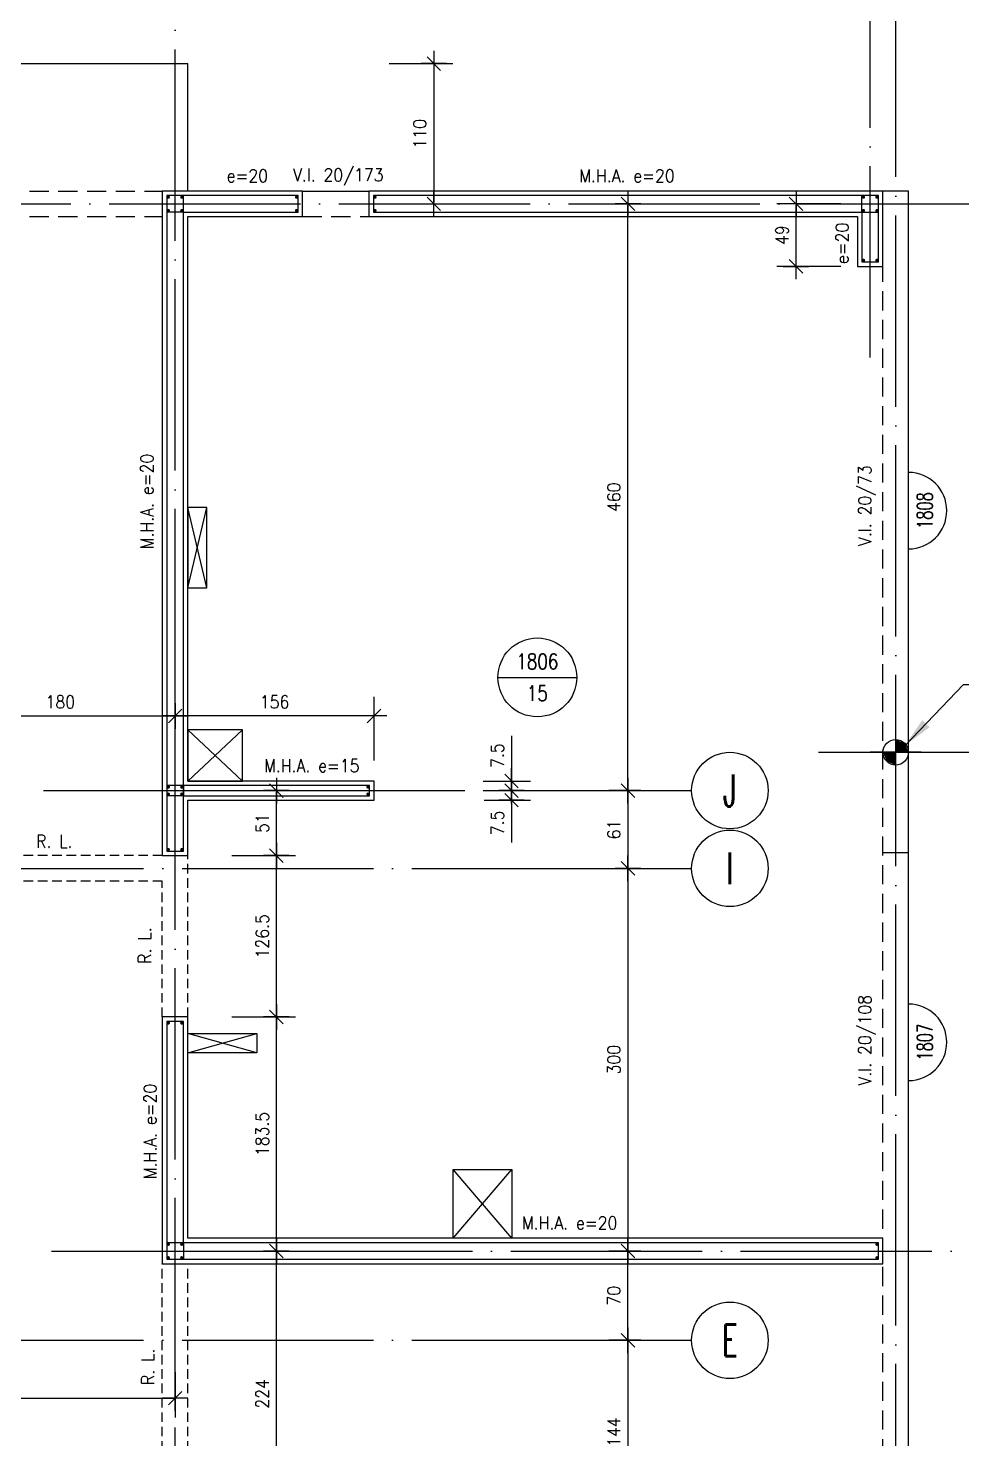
# Model space of a CAD drawing. Extents: x 2589 to 11482, y 3653 to 11529.
# Drawn here: x 6527 to 7259, y 5450 to 6556 of the extents above; entities that cross this region are included whole.
import ezdxf
from ezdxf.enums import TextEntityAlignment as Align

# ---------------------------------------------------------------- set-up
doc = ezdxf.new("R2010")
doc.units = 0
doc.header["$LTSCALE"] = 60
for name, pattern in [('EJES', [3, 2.5, -0.25, 0, -0.25]), ('HIDDEN', [0.375, 0.25, -0.125]), ('HIDDEN2', [0.1875, 0.125, -0.0625])]:
    doc.linetypes.add(name, pattern=pattern)
doc.layers.get('0').update_dxf_attribs({"linetype": 'CONTINUOUS'})
doc.layers.get('DEFPOINTS').update_dxf_attribs({"linetype": 'CONTINUOUS'})
for name, color, linetype in [('COTAS', 3, 'CONTINUOUS'), ('CRUCES', 9, 'CONTINUOUS'), ('EJES', 1, 'EJES'), ('MALLA', 1, 'CONTINUOUS'), ('MUROS', 4, 'CONTINUOUS'), ('REFUERZOS', 3, 'HIDDEN2'), ('SHAFT', 1, 'CONTINUOUS'), ('TEXTO', 3, 'CONTINUOUS'), ('TEXTOS', 2, 'CONTINUOUS'), ('VIGAS', 2, 'CONTINUOUS')]:
    doc.layers.add(name, color=color, linetype=linetype)
doc.layers.add('RLA-LOSAS', color=3, linetype='CONTINUOUS', lineweight=9)
doc.styles.add('COTAS', font='romans.shx', dxfattribs={"width": 0.9})
doc.styles.add('ROMANS', font='romans.shx', dxfattribs={"width": 0.9, "height": 10})
doc.dimstyles.new('50', dxfattribs={"dimtxt": 10, "dimasz": 1, "dimexe": 15, "dimexo": 0, "dimgap": 6, "dimtad": 1, "dimdec": 8, "dimdsep": 46, "dimtxsty": 'COTAS', "dimblk": '$COTA$', "dimcen": 0.09, "dimdle": 10, "dimclrd": 256, "dimclre": 256, "dimclrt": 2, "dimadec": 0, "dimazin": 0, "dimtfac": 1, "dimtdec": 8, "dimtmove": 0, "dimatfit": 2, "dimfxl": 35, "dimfxlon": 1, "dimtolj": 1, "dimarcsym": 0})
doc.dimstyles.new('50$7', dxfattribs={"dimtxt": 10, "dimasz": 12, "dimexe": 15, "dimexo": 0, "dimgap": 6, "dimtad": 1, "dimdec": 8, "dimdsep": 46, "dimtxsty": 'COTAS', "dimblk": '$COTA$', "dimcen": 0.09, "dimdle": 10, "dimclrd": 256, "dimclre": 256, "dimclrt": 2, "dimadec": 0, "dimazin": 0, "dimtfac": 1, "dimtdec": 8, "dimtmove": 0, "dimatfit": 2, "dimfxl": 35, "dimfxlon": 1, "dimtolj": 1, "dimarcsym": 0})

# ---------------------------------------------------------------- blocks, each defined once
blk = doc.blocks.new('$COTA$')
at = {"layer": 'COTAS'}
for p, q in [((0, -10), (0, 10)), ((5.303, 5.303), (-5.303, -5.303)), ((10, 0), (-10, 0))]:
    blk.add_line(p, q, dxfattribs=at)
blk = doc.blocks.new('*D28')
at = {"layer": 'COTAS', "lineweight": -2, "transparency": 16777216}
for p, q in [((6810.3, 6528.7), (6860.3, 6528.7)), ((6845.3, 6527.7), (6845.3, 6419.7)), ((6810.3, 6418.7), (6860.3, 6418.7))]:
    blk.add_line(p, q, dxfattribs=at)
at = {"layer": 'DEFPOINTS', "color": 0, "transparency": 16777216}
for p in [(6781.5, 6528.7), (6781.5, 6418.7), (6845.3, 6418.7)]:
    blk.add_point(p, dxfattribs=at)
at = {"layer": 'COTAS', "lineweight": -2, "transparency": 16777216}
for p, rotation in [((6845.3, 6528.7), 90), ((6845.3, 6418.7), 270)]:
    blk.add_blockref('$COTA$', p, dxfattribs=dict(at, rotation=rotation))
at = {"layer": 'COTAS', "color": 2, "transparency": 16777216, "insert": (6834.3, 6473.7), "char_height": 10, "attachment_point": 5, "rotation": 90, "style": 'COTAS'}
blk.add_mtext('\\A1;110', dxfattribs=at)
blk = doc.blocks.new('*D38')
at = {"layer": 'COTAS', "lineweight": -2, "transparency": 16777216}
for p, q in [((6642.5, 5982.2), (6642.5, 6032.2)), ((6798.5, 5982.2), (6798.5, 6032.2)), ((6797.5, 6017.2), (6643.5, 6017.2))]:
    blk.add_line(p, q, dxfattribs=at)
at = {"layer": 'DEFPOINTS', "color": 0, "transparency": 16777216}
for p in [(6642.5, 6017.2), (6642.5, 5966.3), (6798.5, 5966.3)]:
    blk.add_point(p, dxfattribs=at)
at = {"layer": 'COTAS', "lineweight": -2, "transparency": 16777216, "rotation": 180}
blk.add_blockref('$COTA$', (6642.5, 6017.2), dxfattribs=at)
at = {"layer": 'COTAS', "lineweight": -2, "transparency": 16777216}
blk.add_blockref('$COTA$', (6798.5, 6017.2), dxfattribs=at)
at = {"layer": 'COTAS', "color": 2, "transparency": 16777216, "insert": (6720.5, 6028.2), "char_height": 10, "attachment_point": 5, "style": 'COTAS'}
blk.add_mtext('\\A1;156', dxfattribs=at)
blk = doc.blocks.new('*D45')
at = {"layer": 'COTAS', "lineweight": -2, "transparency": 16777216}
for p, q in [((6686.9, 5597.7), (6736.9, 5597.7)), ((6721.9, 5374.7), (6721.9, 5596.7)), ((6686.9, 5373.7), (6736.9, 5373.7))]:
    blk.add_line(p, q, dxfattribs=at)
at = {"layer": 'DEFPOINTS', "color": 0, "transparency": 16777216}
for p in [(6674.4, 5597.7), (6721.9, 5597.7), (6674.4, 5373.7)]:
    blk.add_point(p, dxfattribs=at)
at = {"layer": 'COTAS', "lineweight": -2, "transparency": 16777216}
for p, rotation in [((6721.9, 5597.7), 90), ((6721.9, 5373.7), 270)]:
    blk.add_blockref('$COTA$', p, dxfattribs=dict(at, rotation=rotation))
at = {"layer": 'COTAS', "color": 2, "transparency": 16777216, "insert": (6710.9, 5485.7), "char_height": 10, "attachment_point": 5, "rotation": 90, "style": 'COTAS'}
blk.add_mtext('\\A1;224', dxfattribs=at)
blk = doc.blocks.new('*D46')
at = {"layer": 'COTAS', "lineweight": -2, "transparency": 16777216}
for p, q in [((6686.9, 5781.2), (6736.9, 5781.2)), ((6721.9, 5598.7), (6721.9, 5780.2)), ((6686.9, 5597.7), (6736.9, 5597.7))]:
    blk.add_line(p, q, dxfattribs=at)
at = {"layer": 'DEFPOINTS', "color": 0, "transparency": 16777216}
for p in [(6674.4, 5781.2), (6721.9, 5781.2), (6674.4, 5597.7)]:
    blk.add_point(p, dxfattribs=at)
at = {"layer": 'COTAS', "lineweight": -2, "transparency": 16777216}
for p, rotation in [((6721.9, 5781.2), 90), ((6721.9, 5597.7), 270)]:
    blk.add_blockref('$COTA$', p, dxfattribs=dict(at, rotation=rotation))
at = {"layer": 'COTAS', "color": 2, "transparency": 16777216, "insert": (6710.9, 5689.5), "char_height": 10, "attachment_point": 5, "rotation": 90, "style": 'COTAS'}
blk.add_mtext('\\A1;183.5', dxfattribs=at)
blk = doc.blocks.new('*D47')
at = {"layer": 'COTAS', "lineweight": -2, "transparency": 16777216}
for p, q in [((6686.9, 5907.7), (6736.9, 5907.7)), ((6721.9, 5782.2), (6721.9, 5906.7)), ((6686.9, 5781.2), (6736.9, 5781.2))]:
    blk.add_line(p, q, dxfattribs=at)
at = {"layer": 'DEFPOINTS', "color": 0, "transparency": 16777216}
for p in [(6674.4, 5907.7), (6721.9, 5907.7), (6674.4, 5781.2)]:
    blk.add_point(p, dxfattribs=at)
at = {"layer": 'COTAS', "lineweight": -2, "transparency": 16777216}
for p, rotation in [((6721.9, 5907.7), 90), ((6721.9, 5781.2), 270)]:
    blk.add_blockref('$COTA$', p, dxfattribs=dict(at, rotation=rotation))
at = {"layer": 'COTAS', "color": 2, "transparency": 16777216, "insert": (6710.9, 5844.5), "char_height": 10, "attachment_point": 5, "rotation": 90, "style": 'COTAS'}
blk.add_mtext('\\A1;126.5', dxfattribs=at)
blk = doc.blocks.new('*D48')
at = {"layer": 'COTAS', "lineweight": -2, "transparency": 16777216}
for p, q in [((6686.9, 5958.7), (6736.9, 5958.7)), ((6721.9, 5908.7), (6721.9, 5957.7)), ((6686.9, 5907.7), (6736.9, 5907.7))]:
    blk.add_line(p, q, dxfattribs=at)
at = {"layer": 'DEFPOINTS', "color": 0, "transparency": 16777216}
for p in [(6671.9, 5958.7), (6721.9, 5958.7), (6674.4, 5907.7)]:
    blk.add_point(p, dxfattribs=at)
at = {"layer": 'COTAS', "lineweight": -2, "transparency": 16777216}
for p, rotation in [((6721.9, 5958.7), 90), ((6721.9, 5907.7), 270)]:
    blk.add_blockref('$COTA$', p, dxfattribs=dict(at, rotation=rotation))
at = {"layer": 'COTAS', "color": 2, "transparency": 16777216, "insert": (6710.9, 5933.2), "char_height": 10, "attachment_point": 5, "rotation": 90, "style": 'COTAS'}
blk.add_mtext('\\A1;51', dxfattribs=at)
blk = doc.blocks.new('*D68')
at = {"layer": 'COTAS', "lineweight": -2, "transparency": 16777216}
for p, q in [((6642.5, 6738.7), (6642.5, 6788.7)), ((6742.5, 6738.7), (6742.5, 6788.7)), ((6643.5, 6773.7), (6741.5, 6773.7))]:
    blk.add_line(p, q, dxfattribs=at)
at = {"layer": 'DEFPOINTS', "color": 0, "transparency": 16777216}
for p in [(6742.5, 6773.7), (6642.5, 6428.7), (6742.5, 6428.7)]:
    blk.add_point(p, dxfattribs=at)
at = {"layer": 'COTAS', "lineweight": -2, "transparency": 16777216, "rotation": 180}
blk.add_blockref('$COTA$', (6642.5, 6773.7), dxfattribs=at)
at = {"layer": 'COTAS', "lineweight": -2, "transparency": 16777216}
blk.add_blockref('$COTA$', (6742.5, 6773.7), dxfattribs=at)
at = {"layer": 'COTAS', "color": 2, "transparency": 16777216, "insert": (6692.5, 6784.7), "char_height": 10, "attachment_point": 5, "style": 'COTAS'}
blk.add_mtext('\\A1;100', dxfattribs=at)
blk = doc.blocks.new('*D69')
at = {"layer": 'COTAS', "lineweight": -2, "transparency": 16777216}
for p, q in [((6742.5, 6738.7), (6742.5, 6788.7)), ((6794.5, 6738.7), (6794.5, 6788.7)), ((6743.5, 6773.7), (6793.5, 6773.7))]:
    blk.add_line(p, q, dxfattribs=at)
at = {"layer": 'DEFPOINTS', "color": 0, "transparency": 16777216}
for p in [(6794.5, 6773.7), (6742.5, 6428.7), (6794.5, 6428.7)]:
    blk.add_point(p, dxfattribs=at)
at = {"layer": 'COTAS', "lineweight": -2, "transparency": 16777216, "rotation": 180}
blk.add_blockref('$COTA$', (6742.5, 6773.7), dxfattribs=at)
at = {"layer": 'COTAS', "lineweight": -2, "transparency": 16777216}
blk.add_blockref('$COTA$', (6794.5, 6773.7), dxfattribs=at)
at = {"layer": 'COTAS', "color": 2, "transparency": 16777216, "insert": (6768.5, 6784.7), "char_height": 10, "attachment_point": 5, "style": 'COTAS'}
blk.add_mtext('\\A1;52', dxfattribs=at)
blk = doc.blocks.new('*D70')
at = {"layer": 'COTAS', "lineweight": -2, "transparency": 16777216}
for p, q in [((6794.5, 6738.7), (6794.5, 6788.7)), ((7187.5, 6738.7), (7187.5, 6788.7)), ((6795.5, 6773.7), (7186.5, 6773.7))]:
    blk.add_line(p, q, dxfattribs=at)
at = {"layer": 'DEFPOINTS', "color": 0, "transparency": 16777216}
for p in [(7187.5, 6773.7), (6794.5, 6428.7), (7187.5, 6428.7)]:
    blk.add_point(p, dxfattribs=at)
at = {"layer": 'COTAS', "lineweight": -2, "transparency": 16777216, "rotation": 180}
blk.add_blockref('$COTA$', (6794.5, 6773.7), dxfattribs=at)
at = {"layer": 'COTAS', "lineweight": -2, "transparency": 16777216}
blk.add_blockref('$COTA$', (7187.5, 6773.7), dxfattribs=at)
at = {"layer": 'COTAS', "color": 2, "transparency": 16777216, "insert": (6991, 6784.7), "char_height": 10, "attachment_point": 5, "style": 'COTAS'}
blk.add_mtext('\\A1;393', dxfattribs=at)
blk = doc.blocks.new('*D78')
at = {"layer": 'COTAS', "lineweight": -2, "transparency": 16777216}
for p, q in [((7164.3, 6418.7), (7114.3, 6418.7)), ((7129.3, 6370.7), (7129.3, 6417.7)), ((7164.3, 6369.7), (7114.3, 6369.7))]:
    blk.add_line(p, q, dxfattribs=at)
at = {"layer": 'DEFPOINTS', "color": 0, "transparency": 16777216}
for p in [(7129.3, 6418.7), (7187.5, 6418.7), (7187.5, 6369.7)]:
    blk.add_point(p, dxfattribs=at)
at = {"layer": 'COTAS', "lineweight": -2, "transparency": 16777216}
for p, rotation in [((7129.3, 6418.7), 90), ((7129.3, 6369.7), 270)]:
    blk.add_blockref('$COTA$', p, dxfattribs=dict(at, rotation=rotation))
at = {"layer": 'COTAS', "color": 2, "transparency": 16777216, "insert": (7118.3, 6394.2), "char_height": 10, "attachment_point": 5, "rotation": 90, "style": 'COTAS'}
blk.add_mtext('\\A1;49', dxfattribs=at)
blk = doc.blocks.new('*D99')
at = {"layer": 'COTAS', "lineweight": -2, "transparency": 16777216}
for p, q in [((6884.7, 5958.7), (6921.2, 5958.7)), ((6884.7, 5951.2), (6921.2, 5951.2)), ((6906.2, 5959.7), (6906.2, 5960.7)), ((6906.2, 5958.7), (6906.2, 5951.2)), ((6906.2, 5950.2), (6906.2, 5918))]:
    blk.add_line(p, q, dxfattribs=at)
at = {"layer": 'DEFPOINTS', "color": 0, "transparency": 16777216}
for p in [(6884.7, 5958.7), (6884.7, 5951.2), (6906.2, 5958.7)]:
    blk.add_point(p, dxfattribs=at)
at = {"layer": 'COTAS', "lineweight": -2, "transparency": 16777216}
for p, rotation in [((6906.2, 5958.7), 270), ((6906.2, 5951.2), 90)]:
    blk.add_blockref('$COTA$', p, dxfattribs=dict(at, rotation=rotation))
at = {"layer": 'COTAS', "color": 2, "transparency": 16777216, "insert": (6895.2, 5933.4), "char_height": 10, "attachment_point": 5, "rotation": 90, "style": 'COTAS'}
blk.add_mtext('\\A1;7.5', dxfattribs=at)
blk = doc.blocks.new('*D100')
at = {"layer": 'COTAS', "lineweight": -2, "transparency": 16777216}
for p, q in [((6906.2, 6001.5), (6906.2, 5966.2)), ((6883.9, 5966.2), (6921.2, 5966.2)), ((6906.2, 5967.2), (6906.2, 5968.2)), ((6906.2, 5958.7), (6906.2, 5966.2)), ((6906.2, 5958.7), (6906.2, 5966.2)), ((6884.7, 5958.7), (6921.2, 5958.7)), ((6906.2, 5957.7), (6906.2, 5956.7))]:
    blk.add_line(p, q, dxfattribs=at)
at = {"layer": 'DEFPOINTS', "color": 0, "transparency": 16777216}
for p in [(6883.9, 5966.2), (6906.2, 5966.2), (6884.7, 5958.7)]:
    blk.add_point(p, dxfattribs=at)
at = {"layer": 'COTAS', "lineweight": -2, "transparency": 16777216}
for p, rotation in [((6906.2, 5966.2), 270), ((6906.2, 5958.7), 90)]:
    blk.add_blockref('$COTA$', p, dxfattribs=dict(at, rotation=rotation))
at = {"layer": 'COTAS', "color": 2, "transparency": 16777216, "insert": (6895.2, 5986.1), "char_height": 10, "attachment_point": 5, "rotation": 90, "style": 'COTAS'}
blk.add_mtext('\\A1;7.5', dxfattribs=at)
blk = doc.blocks.new('*D127')
at = {"layer": 'COTAS', "lineweight": -2, "transparency": 16777216}
for p, q in [((6462.5, 5982.2), (6462.5, 6032.2)), ((6642.5, 5982.2), (6642.5, 6032.2)), ((6463.5, 6017.2), (6641.5, 6017.2))]:
    blk.add_line(p, q, dxfattribs=at)
at = {"layer": 'DEFPOINTS', "color": 0, "transparency": 16777216}
for p in [(6642.5, 6017.2), (6462.5, 5974.4), (6642.5, 5980.8)]:
    blk.add_point(p, dxfattribs=at)
at = {"layer": 'COTAS', "lineweight": -2, "transparency": 16777216, "rotation": 180}
blk.add_blockref('$COTA$', (6462.5, 6017.2), dxfattribs=at)
at = {"layer": 'COTAS', "lineweight": -2, "transparency": 16777216}
blk.add_blockref('$COTA$', (6642.5, 6017.2), dxfattribs=at)
at = {"layer": 'COTAS', "color": 2, "transparency": 16777216, "insert": (6552.5, 6028.2), "char_height": 10, "attachment_point": 5, "style": 'COTAS'}
blk.add_mtext('\\A1;180', dxfattribs=at)
blk = doc.blocks.new('*D132')
at = {"layer": 'COTAS', "lineweight": -2, "transparency": 16777216}
for p, q in [((6317.5, 5502.7), (6317.5, 5467.3)), ((6642.5, 5502.7), (6642.5, 5467.3)), ((6318.5, 5482.3), (6641.5, 5482.3))]:
    blk.add_line(p, q, dxfattribs=at)
at = {"layer": 'DEFPOINTS', "color": 0, "transparency": 16777216}
for p in [(6317.5, 5502.7), (6642.5, 5502.7), (6642.5, 5482.3)]:
    blk.add_point(p, dxfattribs=at)
at = {"layer": 'COTAS', "lineweight": -2, "transparency": 16777216, "rotation": 180}
blk.add_blockref('$COTA$', (6317.5, 5482.3), dxfattribs=at)
at = {"layer": 'COTAS', "lineweight": -2, "transparency": 16777216}
blk.add_blockref('$COTA$', (6642.5, 5482.3), dxfattribs=at)
at = {"layer": 'COTAS', "color": 2, "transparency": 16777216, "insert": (6480, 5493.3), "char_height": 10, "attachment_point": 5, "style": 'COTAS'}
blk.add_mtext('\\A1;325', dxfattribs=at)
blk = doc.blocks.new('*D149')
at = {"layer": 'COTAS', "lineweight": -2, "transparency": 16777216}
for p, q in [((6997.5, 5597.7), (6982.5, 5597.7)), ((6997.5, 5528.7), (6997.5, 5596.7)), ((6997.5, 5527.7), (6982.5, 5527.7))]:
    blk.add_line(p, q, dxfattribs=at)
at = {"layer": 'DEFPOINTS', "color": 0, "transparency": 16777216}
for p in [(6997.5, 5597.7), (6997.5, 5597.7), (6997.5, 5527.7)]:
    blk.add_point(p, dxfattribs=at)
at = {"layer": 'COTAS', "lineweight": -2, "transparency": 16777216}
for p, rotation in [((6997.5, 5597.7), 90), ((6997.5, 5527.7), 270)]:
    blk.add_blockref('$COTA$', p, dxfattribs=dict(at, rotation=rotation))
at = {"layer": 'COTAS', "color": 2, "transparency": 16777216, "insert": (6986.5, 5562.7), "char_height": 10, "attachment_point": 5, "rotation": 90, "style": 'COTAS'}
blk.add_mtext('\\A1;70', dxfattribs=at)
blk = doc.blocks.new('*D150')
at = {"layer": 'COTAS', "lineweight": -2, "transparency": 16777216}
for p, q in [((6997.5, 6418.7), (7012.5, 6418.7)), ((6997.5, 5959.7), (6997.5, 6417.7)), ((6997.5, 5958.7), (6982.5, 5958.7))]:
    blk.add_line(p, q, dxfattribs=at)
at = {"layer": 'DEFPOINTS', "color": 0, "transparency": 16777216}
for p in [(6997.5, 6418.7), (6997.5, 6418.7), (6997.5, 5958.7)]:
    blk.add_point(p, dxfattribs=at)
at = {"layer": 'COTAS', "lineweight": -2, "transparency": 16777216}
for p, rotation in [((6997.5, 6418.7), 90), ((6997.5, 5958.7), 270)]:
    blk.add_blockref('$COTA$', p, dxfattribs=dict(at, rotation=rotation))
at = {"layer": 'COTAS', "color": 2, "transparency": 16777216, "insert": (6986.5, 6188.7), "char_height": 10, "attachment_point": 5, "rotation": 90, "style": 'COTAS'}
blk.add_mtext('\\A1;460', dxfattribs=at)
blk = doc.blocks.new('*D151')
at = {"layer": 'COTAS', "lineweight": -2, "transparency": 16777216}
for p, q in [((6969.9, 5958.7), (7012.5, 5958.7)), ((6997.5, 5957.7), (6997.5, 5898.7)), ((6969.9, 5897.7), (7012.5, 5897.7))]:
    blk.add_line(p, q, dxfattribs=at)
at = {"layer": 'DEFPOINTS', "color": 0, "transparency": 16777216}
for p in [(6969.9, 5958.7), (6969.9, 5897.7), (6997.5, 5897.7)]:
    blk.add_point(p, dxfattribs=at)
at = {"layer": 'COTAS', "lineweight": -2, "transparency": 16777216}
for p, rotation in [((6997.5, 5958.7), 90), ((6997.5, 5897.7), 270)]:
    blk.add_blockref('$COTA$', p, dxfattribs=dict(at, rotation=rotation))
at = {"layer": 'COTAS', "color": 2, "transparency": 16777216, "insert": (6986.5, 5928.2), "char_height": 10, "attachment_point": 5, "rotation": 90, "style": 'COTAS'}
blk.add_mtext('\\A1;61', dxfattribs=at)
blk = doc.blocks.new('*D152')
at = {"layer": 'COTAS', "lineweight": -2, "transparency": 16777216}
for p, q in [((6969.9, 5897.7), (7012.5, 5897.7)), ((6997.5, 5896.7), (6997.5, 5598.7)), ((6962.5, 5597.7), (7012.5, 5597.7))]:
    blk.add_line(p, q, dxfattribs=at)
at = {"layer": 'DEFPOINTS', "color": 0, "transparency": 16777216}
for p in [(6969.9, 5897.7), (6936.3, 5597.7), (6997.5, 5597.7)]:
    blk.add_point(p, dxfattribs=at)
at = {"layer": 'COTAS', "lineweight": -2, "transparency": 16777216}
for p, rotation in [((6997.5, 5897.7), 90), ((6997.5, 5597.7), 270)]:
    blk.add_blockref('$COTA$', p, dxfattribs=dict(at, rotation=rotation))
at = {"layer": 'COTAS', "color": 2, "transparency": 16777216, "insert": (6986.5, 5747.7), "char_height": 10, "attachment_point": 5, "rotation": 90, "style": 'COTAS'}
blk.add_mtext('\\A1;300', dxfattribs=at)
blk = doc.blocks.new('*D153')
at = {"layer": 'COTAS', "lineweight": -2, "transparency": 16777216}
for p, q in [((6962.5, 5527.7), (7012.5, 5527.7)), ((6997.5, 5526.7), (6997.5, 5384.7)), ((6962.5, 5383.7), (7012.5, 5383.7))]:
    blk.add_line(p, q, dxfattribs=at)
at = {"layer": 'DEFPOINTS', "color": 0, "transparency": 16777216}
for p in [(6936.3, 5527.7), (6936.3, 5383.7), (6997.5, 5383.7)]:
    blk.add_point(p, dxfattribs=at)
at = {"layer": 'COTAS', "lineweight": -2, "transparency": 16777216}
for p, rotation in [((6997.5, 5527.7), 90), ((6997.5, 5383.7), 270)]:
    blk.add_blockref('$COTA$', p, dxfattribs=dict(at, rotation=rotation))
at = {"layer": 'COTAS', "color": 2, "transparency": 16777216, "insert": (6986.5, 5455.7), "char_height": 10, "attachment_point": 5, "rotation": 90, "style": 'COTAS'}
blk.add_mtext('\\A1;144', dxfattribs=at)
blk = doc.blocks.new('$EJE$')
at = {"color": 6}
blk.add_circle((0, 0), 30, dxfattribs=at)
at = {"color": 6, "style": 'COTAS', "width": 0.6}
blk.add_attdef('EJE', text='', height=25, dxfattribs=at).set_placement((0, 0), align=Align.MIDDLE)
blk = doc.blocks.new('LOSA')
at = {"color": 6, "linetype": 'Continuous'}
blk.add_line((-30.9, 0), (30.9, 0), dxfattribs=at)
at = {"color": 3, "linetype": 'Continuous'}
blk.add_circle((0, 0), 30.9, dxfattribs=at)
at = {"color": 2, "style": 'COTAS', "width": 0.8}
for tag, p in [('NUMERO', (0, 12.5)), ('E', (0, -12.5))]:
    blk.add_attdef(tag, text='', height=12, dxfattribs=at).set_placement(p, align=Align.MIDDLE)
at = {"layer": 'RLA-LOSAS', "style": 'COTAS', "flags": 1}
blk.add_attdef('DIRVER', text='', height=8.09, rotation=90, dxfattribs=at).set_placement((-30.5, 40), align=Align.MIDDLE)
at = {"layer": 'RLA-LOSAS', "linetype": 'ByBlock', "style": 'COTAS', "flags": 1}
blk.add_attdef('CUAVER', text='', height=8.09, rotation=90, dxfattribs=at).set_placement((-49.7, -4.9), align=Align.MIDDLE)
at = {"layer": 'RLA-LOSAS', "style": 'COTAS', "flags": 1}
blk.add_attdef('DIRHOR', text='', height=8.09, dxfattribs=at).set_placement((37.9, -29.3), align=Align.MIDDLE)
at = {"layer": 'RLA-LOSAS', "linetype": 'ByBlock', "style": 'COTAS', "flags": 1}
blk.add_attdef('CUAHOR', text='', height=8.09, dxfattribs=at).set_placement((-9.4, -47.7), align=Align.MIDDLE)
at = {"layer": 'RLA-LOSAS', "style": 'COTAS', "width": 0.7, "flags": 1}
blk.add_attdef('CONTRAFLECHA', text='', height=10, dxfattribs=at).set_placement((0, -67.5), align=Align.MIDDLE)
blk = doc.blocks.new('$VIGA$')
at = {"color": 2}
blk.add_arc((0, 0), 30, 180, 0, dxfattribs=at)
at = {"color": 3, "style": 'COTAS', "width": 0.7}
blk.add_attdef('NUMERO', text='', height=12, rotation=360, dxfattribs=at).set_placement((0.1, -12.8), align=Align.MIDDLE)
blk = doc.blocks.new('*U199')
at = {"layer": 'TEXTO', "linetype": 'Continuous'}
for points in [[(-0.1, 0), (0, 0), (-0.071, 0.071)], [(0, 0.1), (-0.071, 0.071), (0, 0)], [(0.1, 0), (0, 0), (0.071, -0.071)], [(0, -0.1), (0.071, -0.071), (0, 0)]]:
    blk.add_solid(points, dxfattribs=at)
blk = doc.blocks.new('PUNTO')
at = {"layer": 'TEXTO', "color": 3, "linetype": 'Continuous'}
for p, q in [((0, -0.2), (0, 0.2)), ((-0.2, 0), (0.2, 0))]:
    blk.add_line(p, q, dxfattribs=at)
blk.add_circle((0, 0), 0.1, dxfattribs=at)
blk.add_blockref('*U199', (0, 0), dxfattribs=at)

msp = doc.modelspace()

# ---------------------------------------------------------------- linework, layer by layer
at = {"layer": 'CRUCES'}
for p, q in [((6652.45585631, 6117.70691493), (6667.45585631, 6180.70691493)), ((6667.45585631, 6117.70691493), (6652.45585631, 6180.70691493)), ((6695.45585631, 5966.20691493), (6652.45585631, 6006.20691493)), ((6652.45585631, 5966.20691493), (6695.45585631, 6006.20691493)), ((6652.45585631, 5753.20691493), (6706.45585631, 5768.20691493)), ((6706.45585631, 5753.20691493), (6652.45585631, 5768.20691493)), ((6860.45585631, 5607.70691493), (6906.45585631, 5661.70691493)), ((6906.45585631, 5607.70691493), (6860.45585631, 5661.70691493))]:
    msp.add_line(p, q, dxfattribs=at)
at = {"layer": 'EJES'}
for points in [[(6642.45585631, 4408.70691493), (6642.45585631, 6873.70691493)], [(7187.45585631, 6298.35509055), (7187.45585631, 6873.70691493)], [(7207.45585631, 4458.70691493), (7207.45585631, 6823.70691493)], [(3348.95585631, 6418.70691493), (7644.95585631, 6418.70691493)], [(7146.83900061, 5988.70691493), (7341.32644156, 5988.70691493)], [(6539.41435173, 5958.70691493), (7047.45585631, 5958.70691493)], [(3946.45585631, 5897.70691493), (7047.45585631, 5897.70691493)], [(6545.54844281, 5597.70691493), (7644.95585631, 5597.70691493)], [(3946.45585631, 5527.70691493), (7047.45585631, 5527.70691493)]]:
    msp.add_lwpolyline(points, dxfattribs=at)
at = {"layer": 'MALLA'}
for p, q in [((6648.95585631, 6412.20691493), (6648.95585631, 6425.20691493)), ((7180.95585631, 6412.20691493), (7180.95585631, 6425.20691493)), ((6648.95585631, 6412.20691493), (6635.95585631, 6412.20691493)), ((7180.95585631, 6412.20691493), (7193.95585631, 6412.20691493)), ((6648.95585631, 5962.70691493), (6635.95585631, 5962.70691493)), ((6648.95585631, 5962.70691493), (6648.95585631, 5954.70691493)), ((6648.95585631, 5954.70691493), (6648.95585631, 5962.70691493)), ((6648.95585631, 5954.70691493), (6635.95585631, 5954.70691493)), ((6648.95585631, 5604.20691493), (6635.95585631, 5604.20691493)), ((6648.95585631, 5604.20691493), (6648.95585631, 5591.20691493))]:
    msp.add_line(p, q, dxfattribs=at)
for points in [[(6648.95585631, 6412.20691493), (6738.95585631, 6412.20691493), (6738.95585631, 6425.20691493), (6635.95585631, 6425.20691493), (6635.95585631, 5911.20691493), (6648.95585631, 5911.20691493), (6648.95585631, 5954.70691493), (6794.95585631, 5954.70691493), (6794.95585631, 5962.70691493), (6648.95585631, 5962.70691493)], [(6797.95585631, 6412.20691493), (7180.95585631, 6412.20691493), (7180.95585631, 6373.20691493), (7193.95585631, 6373.20691493), (7193.95585631, 6425.20691493), (6797.95585631, 6425.20691493)], [(6648.95585631, 5604.20691493), (6648.95585631, 5777.70691493), (6635.95585631, 5777.70691493), (6635.95585631, 5591.20691493), (7193.95585631, 5591.20691493), (7193.95585631, 5604.20691493)]]:
    msp.add_lwpolyline(points, close=True, dxfattribs=at)
for points in [[(6636.58085631, 6423.95691493, 1.25, 1.25, -1), (6637.83085631, 6423.95691493, 1.25, 1.25, -1)], [(6636.58085631, 6413.45691493, 1.25, 1.25, -1), (6637.83085631, 6413.45691493, 1.25, 1.25, -1)], [(6647.08085631, 6423.95691493, 1.25, 1.25, -1), (6648.33085631, 6423.95691493, 1.25, 1.25, -1)], [(6647.08085631, 6413.45691493, 1.25, 1.25, -1), (6648.33085631, 6413.45691493, 1.25, 1.25, -1)], [(6737.08085631, 6423.95691493, 1.25, 1.25, -1), (6738.33085631, 6423.95691493, 1.25, 1.25, -1)], [(6737.08085631, 6413.45691493, 1.25, 1.25, -1), (6738.33085631, 6413.45691493, 1.25, 1.25, -1)], [(6798.58085631, 6423.95691493, 1.25, 1.25, -1), (6799.83085631, 6423.95691493, 1.25, 1.25, -1)], [(6798.58085631, 6413.45691493, 1.25, 1.25, -1), (6799.83085631, 6413.45691493, 1.25, 1.25, -1)], [(7181.58085631, 6423.95691493, 1.25, 1.25, -1), (7182.83085631, 6423.95691493, 1.25, 1.25, -1)], [(7181.58085631, 6413.45691493, 1.25, 1.25, -1), (7182.83085631, 6413.45691493, 1.25, 1.25, -1)], [(7192.08085631, 6423.95691493, 1.25, 1.25, -1), (7193.33085631, 6423.95691493, 1.25, 1.25, -1)], [(7192.08085631, 6413.45691493, 1.25, 1.25, -1), (7193.33085631, 6413.45691493, 1.25, 1.25, -1)], [(7181.58085631, 6374.45691493, 1.25, 1.25, -1), (7182.83085631, 6374.45691493, 1.25, 1.25, -1)], [(7192.08085631, 6374.45691493, 1.25, 1.25, -1), (7193.33085631, 6374.45691493, 1.25, 1.25, -1)], [(6636.58085631, 5961.45691493, 1.25, 1.25, -1), (6637.83085631, 5961.45691493, 1.25, 1.25, -1)], [(6647.08085631, 5961.45691493, 1.25, 1.25, -1), (6648.33085631, 5961.45691493, 1.25, 1.25, -1)], [(6647.08085631, 5961.45691493, 1.25, 1.25, -1), (6648.33085631, 5961.45691493, 1.25, 1.25, -1)], [(6793.08085631, 5961.45691493, 1.25, 1.25, -1), (6794.33085631, 5961.45691493, 1.25, 1.25, -1)], [(6636.58085631, 5955.95691493, 1.25, 1.25, -1), (6637.83085631, 5955.95691493, 1.25, 1.25, -1)], [(6647.08085631, 5955.95691493, 1.25, 1.25, -1), (6648.33085631, 5955.95691493, 1.25, 1.25, -1)], [(6647.08085631, 5955.95691493, 1.25, 1.25, -1), (6648.33085631, 5955.95691493, 1.25, 1.25, -1)], [(6793.08085631, 5955.95691493, 1.25, 1.25, -1), (6794.33085631, 5955.95691493, 1.25, 1.25, -1)], [(6636.58085631, 5912.45691493, 1.25, 1.25, -1), (6637.83085631, 5912.45691493, 1.25, 1.25, -1)], [(6647.08085631, 5912.45691493, 1.25, 1.25, -1), (6648.33085631, 5912.45691493, 1.25, 1.25, -1)], [(6636.58085631, 5776.45691493, 1.25, 1.25, -1), (6637.83085631, 5776.45691493, 1.25, 1.25, -1)], [(6647.08085631, 5776.45691493, 1.25, 1.25, -1), (6648.33085631, 5776.45691493, 1.25, 1.25, -1)], [(6636.58085631, 5602.95691493, 1.25, 1.25, -1), (6637.83085631, 5602.95691493, 1.25, 1.25, -1)], [(6647.08085631, 5602.95691493, 1.25, 1.25, -1), (6648.33085631, 5602.95691493, 1.25, 1.25, -1)], [(7192.08085631, 5602.95691493, 1.25, 1.25, -1), (7193.33085631, 5602.95691493, 1.25, 1.25, -1)], [(6636.58085631, 5592.45691493, 1.25, 1.25, -1), (6637.83085631, 5592.45691493, 1.25, 1.25, -1)], [(6647.08085631, 5592.45691493, 1.25, 1.25, -1), (6648.33085631, 5592.45691493, 1.25, 1.25, -1)], [(7192.08085631, 5592.45691493, 1.25, 1.25, -1), (7193.33085631, 5592.45691493, 1.25, 1.25, -1)]]:
    msp.add_lwpolyline(points, format="xyseb", close=True, dxfattribs=at)
at = {"layer": 'MUROS'}
for points in [[(6652.45585631, 6408.70691493), (6742.45585631, 6408.70691493), (6742.45585631, 6428.70691493), (6632.45585631, 6428.70691493), (6632.45585631, 5907.70691493), (6652.45585631, 5907.70691493), (6652.45585631, 5951.20691493), (6798.45585631, 5951.20691493), (6798.45585631, 5966.20691493), (6652.45585631, 5966.20691493)], [(6794.45585631, 6408.70691493), (7177.45585631, 6408.70691493), (7177.45585631, 6369.70691493), (7197.45585631, 6369.70691493), (7197.45585631, 6428.70691493), (6794.45585631, 6428.70691493)], [(6652.45585631, 5607.70691493), (6652.45585631, 5781.20691493), (6632.45585631, 5781.20691493), (6632.45585631, 5587.70691493), (7197.45585631, 5587.70691493), (7197.45585631, 5607.70691493)]]:
    msp.add_lwpolyline(points, close=True, dxfattribs=at)
at = {"layer": 'REFUERZOS'}
for p, q in [((6632.45585631, 5907.70691493), (6462.45585631, 5907.70691493)), ((6652.45585631, 5781.20691493), (6652.45585631, 5907.70691493)), ((6632.45585631, 5887.70691493), (6462.45585631, 5887.70691493)), ((6632.45585631, 5781.20691493), (6632.45585631, 5887.70691493)), ((6632.45585631, 5373.70691493), (6632.45585631, 5587.70691493)), ((6652.45585631, 5373.70691493), (6652.45585631, 5587.70691493))]:
    msp.add_line(p, q, dxfattribs=at)
at = {"layer": 'SHAFT'}
for points in [[(6667.45585631, 6117.70691493), (6667.45585631, 6180.70691493), (6652.45585631, 6180.70691493), (6652.45585631, 6117.70691493)], [(6652.45585631, 5966.20691493), (6695.45585631, 5966.20691493), (6695.45585631, 6006.20691493), (6652.45585631, 6006.20691493)], [(6652.45585631, 5768.20691493), (6706.45585631, 5768.20691493), (6706.45585631, 5753.20691493), (6652.45585631, 5753.20691493)], [(6860.45585631, 5661.70691493), (6906.45585631, 5661.70691493), (6906.45585631, 5607.70691493), (6860.45585631, 5607.70691493)]]:
    msp.add_lwpolyline(points, close=True, dxfattribs=at)
at = {"layer": 'VIGAS'}
for p, q in [((4336.45585631, 6528.70691493), (6652.45585631, 6528.70691493)), ((6652.45585631, 6428.70691493), (6652.45585631, 6528.70691493)), ((6742.45585631, 6428.70691493), (6794.45585631, 6428.70691493)), ((7217.45585631, 6428.70691493), (7197.45585631, 6428.70691493)), ((7217.45585631, 4852.70691493), (7217.45585631, 6428.70691493)), ((7197.45585631, 5910.20691493), (7217.45585631, 5910.20691493))]:
    msp.add_line(p, q, dxfattribs=at)
at = {"layer": 'VIGAS', "linetype": 'HIDDEN'}
for p, q in [((6078.45585631, 6428.70691493), (6632.45585631, 6428.70691493)), ((6078.45585631, 6408.70691493), (6632.45585631, 6408.70691493)), ((6742.45585631, 6408.70691493), (6794.45585631, 6408.70691493)), ((7197.45585631, 4872.70691493), (7197.45585631, 6408.70691493))]:
    msp.add_line(p, q, dxfattribs=at)

# ---------------------------------------------------------------- block references
at = {"rotation": 90}
for p, values in [((7217.45585631, 6178.17183486), {'NUMERO': '1808'}), ((7217.45585631, 5761.32796886), {'NUMERO': '1807'})]:
    msp.add_blockref('$VIGA$', p, dxfattribs=at).add_auto_attribs(values)
for name, p, values in [('LOSA', (6926.48469121, 6047.4700193), {'NUMERO': '1806', 'E': '15'}), ('$EJE$', (7077.45585631, 5958.70691493), {'EJE': 'J'}), ('$EJE$', (7077.45585631, 5897.70691493), {'EJE': 'I'}), ('$EJE$', (7077.45585631, 5527.70691493), {'EJE': 'E'})]:
    msp.add_blockref(name, p).add_auto_attribs(values)
at = {"layer": 'TEXTO', "color": 3, "xscale": 100, "yscale": 100, "zscale": 100, "rotation": 90}
msp.add_blockref('PUNTO', (7207.45585631, 5988.70691493), dxfattribs=at)

# ---------------------------------------------------------------- texts
at = {"layer": 'TEXTOS', "style": 'ROMANS', "width": 0.9}
for s, p in [('V.I. 20/173', (6770.42128506, 6440.70691493)), ('e=20', (6699.14055674, 6440.70691493)), ('M.H.A. e=20', (6996.70585631, 6440.70691493)), ('M.H.A. e=15', (6749.64607815, 5978.20691493)), ('R. L.', (6547.7743298, 5918.90026296)), ('M.H.A. e=20', (6951.76523518, 5619.70691493))]:
    msp.add_text(s, height=10, dxfattribs=at).set_placement(p, align=Align.MIDDLE)
for s, p in [('e=20', (7165.45585631, 6387.75625429)), ('M.H.A. e=20', (6620.45585631, 6185.37755322)), ('V.I. 20/73', (7183.93267001, 6182.186645)), ('R. L.', (6618.67224567, 5837.21681529)), ('V.I. 20/108', (7183.93267001, 5762.97885063)), ('M.H.A. e=20', (6622.95585631, 5691.45691493)), ('R. L.', (6621.17224567, 5506.91101191))]:
    msp.add_text(s, height=10, rotation=90, dxfattribs=at).set_placement(p, align=Align.MIDDLE)

# ---------------------------------------------------------------- dimensions: what is measured, and where the dimension line sits
at = {"layer": 'COTAS'}
for base, p1, p2, picture, middle in [((6742.4558563143, 6773.7069149326), (6642.4558563143, 6428.7069149326), (6742.4558563143, 6428.7069149326), '*D68', (6692.4558563143, 6784.7069149326)), ((6642.4558563143, 6017.2344090487), (6462.4558563143, 5974.397539949), (6642.4558563143, 5980.7824268815), '*D127', (6552.4558563143, 6028.2344090487)), ((6642.4558563143, 6017.2344090487), (6798.4558563143, 5966.2680298125), (6642.4558563143, 5966.2680298125), '*D38', (6720.4558563143, 6028.2344090487)), ((6642.4558563143, 5482.3140779165), (6317.4558563143, 5502.6974964591), (6642.4558563143, 5502.6974964591), '*D132', (6479.9558563143, 5493.3140779165))]:
    dim = msp.add_linear_dim(base=base, p1=p1, p2=p2, dimstyle='50', dxfattribs=at)
    dim.commit()
    dim.dimension.update_dxf_attribs({"geometry": picture, "text_midpoint": middle})
for base, p1, p2, picture, middle in [((6794.4558563143, 6773.7069149326), (6742.4558563143, 6428.7069149326), (6794.4558563143, 6428.7069149326), '*D69', (6768.4558563143, 6784.7069149326)), ((7187.4558563143, 6773.7069149326), (6794.4558563143, 6428.7069149326), (7187.4558563143, 6428.7069149326), '*D70', (6990.9558563143, 6784.7069149326))]:
    dim = msp.add_linear_dim(base=base, p1=p1, p2=p2, dimstyle='50', override={"dimtmove": 1}, dxfattribs=at)
    dim.commit()
    dim.dimension.update_dxf_attribs({"geometry": picture, "text_midpoint": middle})
for base, p1, p2, picture, middle in [((6845.2593431794, 6418.7069149326), (6781.4887522922, 6528.7069149326), (6781.4887522922, 6418.7069149326), '*D28', (6834.2593431794, 6473.7069149326)), ((6997.4558563143, 6418.7069149326), (6997.4558563143, 5958.7069149326), (6997.4558563143, 6418.7069149326), '*D150', (6986.4558563143, 6188.7069149326)), ((7129.2808131513, 6418.7069149326), (7187.4558563143, 6369.7069149326), (7187.4558563143, 6418.7069149326), '*D78', (7118.2808131513, 6394.2069149326)), ((6997.4558563143, 5897.7069149326), (6969.8814970236, 5958.7069149326), (6969.8814970236, 5897.7069149326), '*D151', (6986.4558563143, 5928.2069149326)), ((6997.4558563143, 5597.7069149326), (6997.4558563143, 5527.7069149326), (6997.4558563143, 5597.7069149326), '*D149', (6986.4558563143, 5562.7069149326))]:
    dim = msp.add_linear_dim(base=base, p1=p1, p2=p2, angle=90, dimstyle='50', dxfattribs=at)
    dim.commit()
    dim.dimension.update_dxf_attribs({"geometry": picture, "text_midpoint": middle})
dim = msp.add_linear_dim(base=(6906.1807722222, 5966.2069149326), p1=(6884.7242736805, 5958.7069149326), p2=(6883.9096011385, 5966.2069149326), angle=90, dimstyle='50', override={"dimtmove": 1}, dxfattribs=at)
dim.commit()
dim.dimension.update_dxf_attribs({"geometry": '*D100', "text_midpoint": (6906.1807722222, 5986.1098711581), "dimtype": 160})
for base, p1, p2, picture, middle in [((6721.9478095153, 5958.7069149326), (6674.3807487176, 5907.7069149326), (6671.8807487176, 5958.7069149326), '*D48', (6710.9478095153, 5933.2069149326)), ((6721.9478095153, 5907.7069149326), (6674.3807487176, 5781.2069149326), (6674.3807487176, 5907.7069149326), '*D47', (6710.9478095153, 5844.4569149326)), ((6997.4558563143, 5597.7069149326), (6969.8814970236, 5897.7069149326), (6936.3050639994, 5597.7069149326), '*D152', (6986.4558563143, 5747.7069149326)), ((6721.9478095153, 5781.2069149326), (6674.3807487176, 5597.7069149326), (6674.3807487176, 5781.2069149326), '*D46', (6710.9478095153, 5689.4569149326)), ((6721.9478095153, 5597.7069149326), (6674.3807487176, 5373.7069149326), (6674.3807487176, 5597.7069149326), '*D45', (6710.9478095153, 5485.7069149326))]:
    dim = msp.add_linear_dim(base=base, p1=p1, p2=p2, angle=90, dimstyle='50', override={"dimtmove": 1}, dxfattribs=at)
    dim.commit()
    dim.dimension.update_dxf_attribs({"geometry": picture, "text_midpoint": middle})
dim = msp.add_linear_dim(base=(6906.1807722222, 5958.7069149326), p1=(6884.7242736805, 5951.2069149326), p2=(6884.7242736805, 5958.7069149326), angle=90, dimstyle='50', dxfattribs=at)
dim.commit()
dim.dimension.update_dxf_attribs({"geometry": '*D99', "text_midpoint": (6906.1807722222, 5933.4441754969), "dimtype": 160})
dim = msp.add_aligned_dim(p1=(6936.3050639994, 5527.7069149326), p2=(6936.3050639994, 5383.7069149326), distance=61.150792315, dimstyle='50', dxfattribs=at)
dim.commit()
dim.dimension.update_dxf_attribs({"geometry": '*D153', "text_midpoint": (6986.4558563143, 5455.7069149326)})

# ---------------------------------------------------------------- leaders
msp.add_leader([(7214.52692413, 5993.79620902), (7260.68049371, 6041.99106849), (7444.33344666, 6041.99106849)], dimstyle='50$7', override={"dimasz": 24, "dimtad": 0}, dxfattribs=at)

doc.saveas('drawing.dxf')
